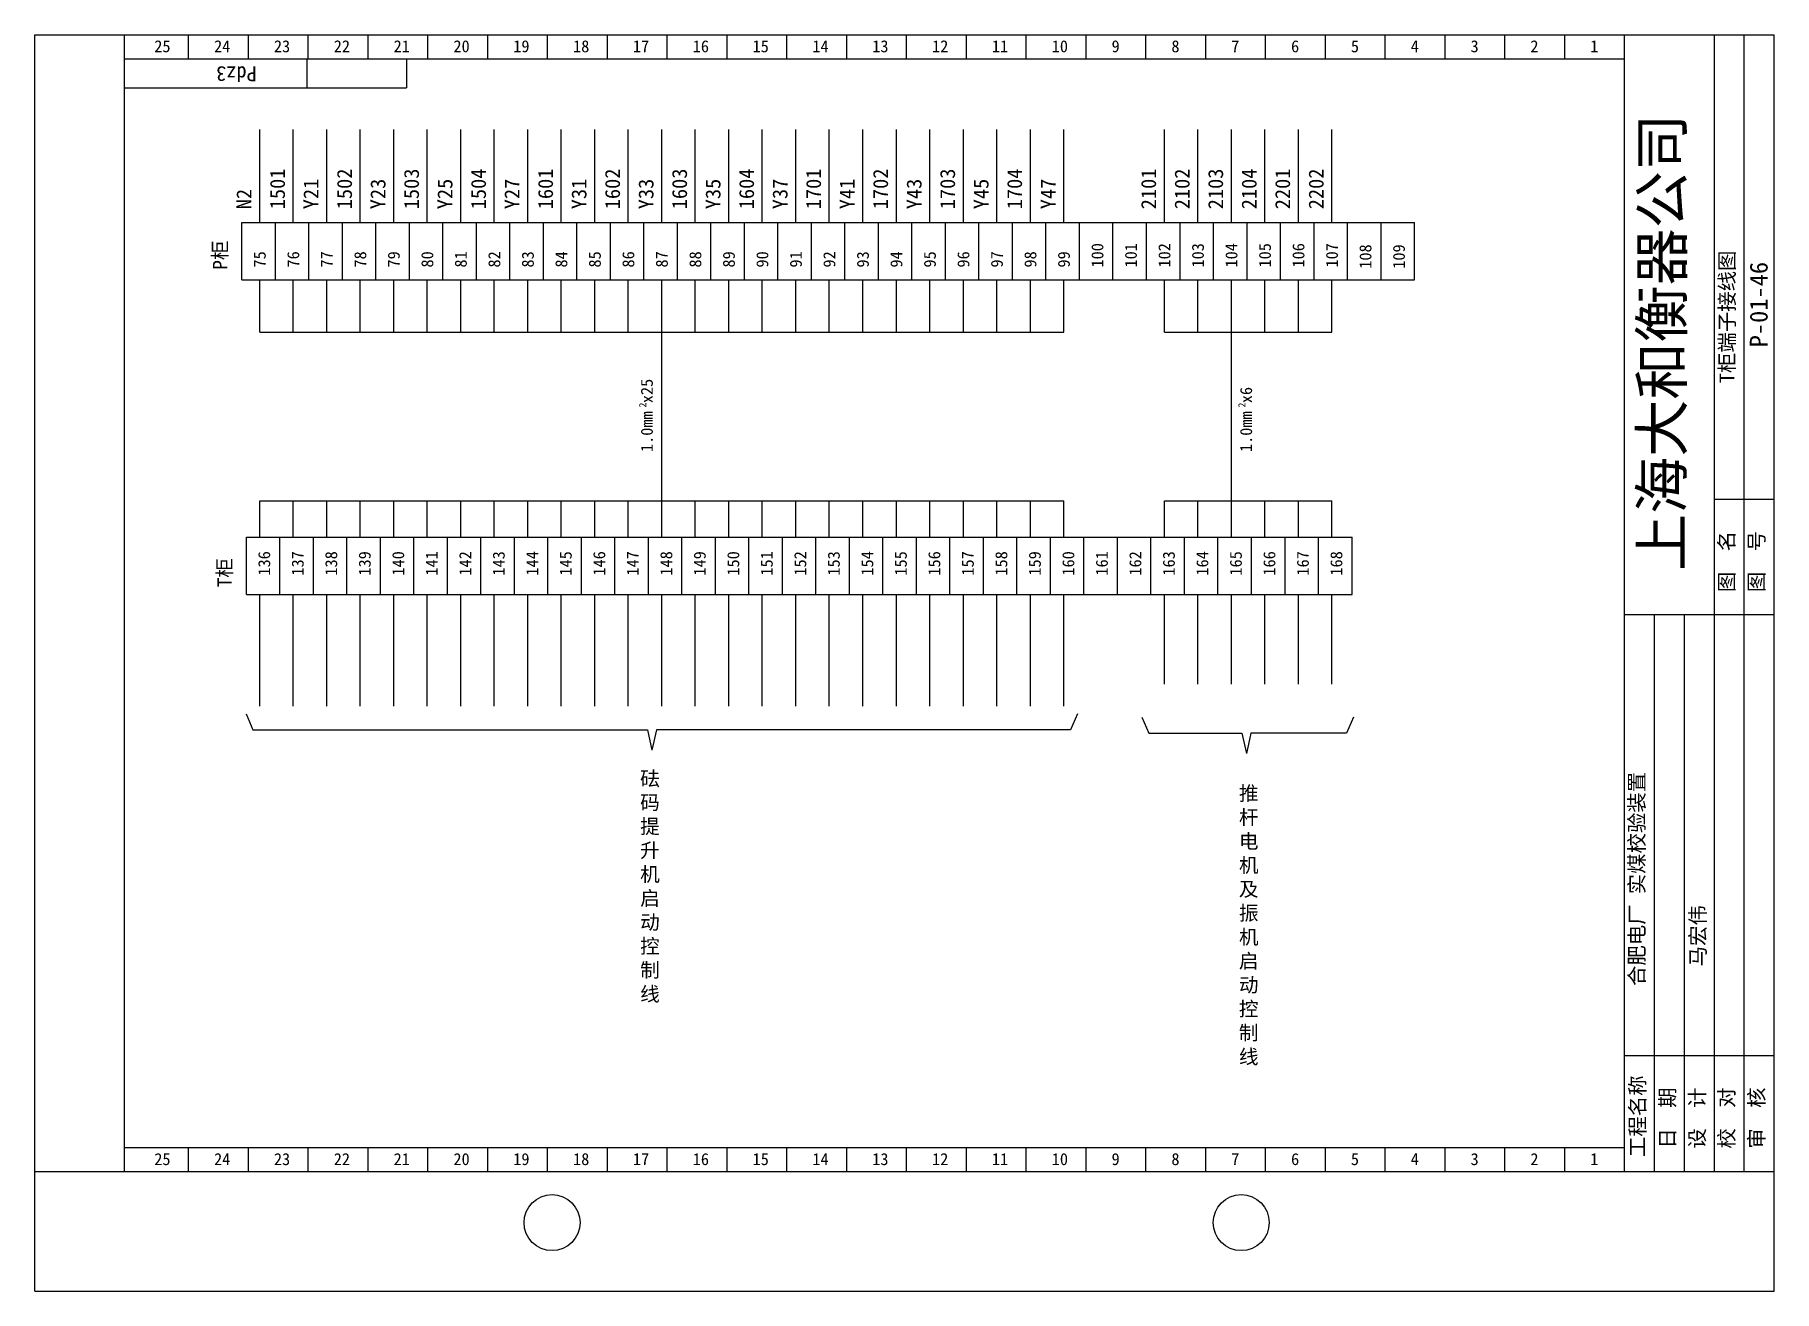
# Model space of a CAD drawing. Extents: x 435 to 726, y -17 to 193.
import ezdxf

# ---------------------------------------------------------------- set-up
doc = ezdxf.new("R2010")
doc.units = 0
doc.header["$LTSCALE"] = 0.5
doc.linetypes.add('DASHED2', pattern=[9.525, 6.35, -3.175])
doc.layers.get('0').update_dxf_attribs({"linetype": 'CONTINUOUS'})

# ---------------------------------------------------------------- blocks, each defined once
blk = doc.blocks.new('A$C1AB2001F')
at = {"insert": (0.75, 4), "char_height": 2.5, "width": 44.7874, "attachment_point": 1}
blk.add_mtext('\\f宋体|b0|i0|c134|p2;合肥电厂 实煤校验装置', dxfattribs=at)
blk = doc.blocks.new('A$C66194C3C')
at = {"ltscale": 0.5, "rotation": 90}
blk.add_blockref('A$C1AB2001F', (4.21, -0.69), dxfattribs=at)
blk = doc.blocks.new('A$C330944B9')
at = {"insert": (0.21, 3.58), "char_height": 2.5, "width": 20.5327, "attachment_point": 1}
blk.add_mtext('\\f宋体|b0|i0|c134|p2;马宏伟', dxfattribs=at)
blk = doc.blocks.new('A$C3A72386F')
at = {"linetype": 'DASHED2', "ltscale": 0.5}
blk.add_blockref('A$C330944B9', (0, 0), dxfattribs=at)
blk = doc.blocks.new('A$C3D6C37E8')
at = {"ltscale": 0.5, "rotation": 90}
blk.add_blockref('A$C3A72386F', (3.79, -0.16), dxfattribs=at)
at = {"insert": (5.09, 97.53), "char_height": 2.5, "width": 34.2099, "attachment_point": 1, "rotation": 90}
blk.add_mtext('\\f宋体|b0|i0|c134|p2;T柜端子接线图', dxfattribs=at)
blk = doc.blocks.new('A$C1C1613BD')
at = {"ltscale": 0.5}
blk.add_blockref('A$C3D6C37E8', (0, 0), dxfattribs=at)

msp = doc.modelspace()

# ---------------------------------------------------------------- linework, layer by layer
for p, q in [((434.94, -16.51), (434.94, 193.49)), ((434.94, 193.49), (725.66, 193.49)), ((449.94, 3.49), (449.94, 193.49)), ((449.94, 193.49), (700.66, 193.49)), ((460.66, 189.49), (460.66, 193.49)), ((470.66, 189.49), (470.66, 193.49)), ((480.66, 189.49), (480.66, 193.49)), ((490.66, 189.49), (490.66, 193.49)), ((500.66, 189.49), (500.66, 193.49)), ((510.66, 189.49), (510.66, 193.49)), ((520.66, 189.49), (520.66, 193.49)), ((530.66, 189.49), (530.66, 193.49)), ((540.66, 189.49), (540.66, 193.49)), ((550.66, 189.49), (550.66, 193.49)), ((560.66, 189.49), (560.66, 193.49)), ((570.66, 189.49), (570.66, 193.49)), ((580.66, 189.49), (580.66, 193.49)), ((590.66, 189.49), (590.66, 193.49)), ((600.66, 189.49), (600.66, 193.49)), ((610.66, 189.49), (610.66, 193.49)), ((620.66, 189.49), (620.66, 193.49)), ((630.66, 189.49), (630.66, 193.49)), ((640.66, 189.49), (640.66, 193.49)), ((650.66, 189.49), (650.66, 193.49)), ((660.66, 189.49), (660.66, 193.49)), ((670.66, 189.49), (670.66, 193.49)), ((680.66, 189.49), (680.66, 193.49)), ((690.66, 189.49), (690.66, 193.49)), ((700.66, 3.49), (700.66, 193.49)), ((715.66, 3.49), (715.66, 193.49)), ((720.66, 3.49), (720.66, 193.49)), ((725.66, -16.51), (725.66, 193.49)), ((449.94, 189.49), (700.66, 189.49)), ((480.4, 189.49), (480.4, 184.61)), ((497.08, 189.49), (497.08, 184.61)), ((449.94, 184.61), (497.08, 184.61)), ((715.66, 115.85), (725.66, 115.85)), ((700.66, 96.6), (725.66, 96.6)), ((705.66, 3.49), (705.66, 96.6)), ((710.66, 3.49), (710.66, 96.6)), ((700.66, 22.87), (725.66, 22.87)), ((449.94, 7.49), (700.66, 7.49)), ((460.66, 3.49), (460.66, 7.49)), ((470.66, 3.49), (470.66, 7.49)), ((480.66, 3.49), (480.66, 7.49)), ((490.66, 3.49), (490.66, 7.49)), ((500.66, 3.49), (500.66, 7.49)), ((510.66, 3.49), (510.66, 7.49)), ((520.66, 3.49), (520.66, 7.49)), ((530.66, 3.49), (530.66, 7.49)), ((540.66, 3.49), (540.66, 7.49)), ((550.66, 3.49), (550.66, 7.49)), ((560.66, 3.49), (560.66, 7.49)), ((570.66, 3.49), (570.66, 7.49)), ((580.66, 3.49), (580.66, 7.49)), ((590.66, 3.49), (590.66, 7.49)), ((600.66, 3.49), (600.66, 7.49)), ((610.66, 3.49), (610.66, 7.49)), ((620.66, 3.49), (620.66, 7.49)), ((630.66, 3.49), (630.66, 7.49)), ((640.66, 3.49), (640.66, 7.49)), ((650.66, 3.49), (650.66, 7.49)), ((660.66, 3.49), (660.66, 7.49)), ((670.66, 3.49), (670.66, 7.49)), ((680.66, 3.49), (680.66, 7.49)), ((690.66, 3.49), (690.66, 7.49)), ((434.94, 3.49), (725.66, 3.49)), ((434.94, -16.51), (725.66, -16.51))]:
    msp.add_line(p, q)
at = {"ltscale": 0.5}
for p, q in [((472.54, 162.1), (472.54, 177.68)), ((478.14, 162.1), (478.14, 177.68)), ((483.74, 162.1), (483.74, 177.68)), ((489.34, 162.1), (489.34, 177.68)), ((494.94, 162.1), (494.94, 177.68)), ((500.54, 162.1), (500.54, 177.68)), ((506.14, 162.1), (506.14, 177.68)), ((511.74, 162.1), (511.74, 177.68)), ((517.34, 162.1), (517.34, 177.68)), ((522.94, 162.1), (522.94, 177.68)), ((528.54, 162.1), (528.54, 177.68)), ((534.14, 162.1), (534.14, 177.68)), ((539.74, 162.1), (539.74, 177.68)), ((545.34, 162.1), (545.34, 177.68)), ((550.94, 162.1), (550.94, 177.68)), ((556.54, 162.1), (556.54, 177.68)), ((562.14, 162.1), (562.14, 177.68)), ((567.74, 162.1), (567.74, 177.68)), ((573.34, 162.1), (573.34, 177.68)), ((578.94, 162.1), (578.94, 177.68)), ((584.54, 162.1), (584.54, 177.68)), ((590.14, 162.1), (590.14, 177.68)), ((595.74, 162.1), (595.74, 177.68)), ((601.34, 162.1), (601.34, 177.68)), ((606.94, 162.1), (606.94, 177.68)), ((623.74, 162.1), (623.74, 177.68)), ((629.34, 162.1), (629.34, 177.68)), ((634.94, 162.1), (634.94, 177.68)), ((640.54, 162.1), (640.54, 177.68)), ((646.14, 162.1), (646.14, 177.68)), ((651.74, 162.1), (651.74, 177.68)), ((469.55, 152.52), (469.55, 162.1)), ((469.55, 162.1), (631.95, 162.1)), ((475.15, 152.52), (475.15, 162.1)), ((475.15, 162.1), (637.55, 162.1)), ((480.75, 162.1), (643.15, 162.1)), ((480.75, 152.52), (480.75, 162.1)), ((486.35, 162.1), (654.35, 162.1)), ((486.35, 152.52), (486.35, 162.1)), ((491.95, 152.52), (491.95, 162.1)), ((497.55, 152.52), (497.55, 162.1)), ((497.55, 162.1), (665.55, 162.1)), ((503.15, 152.52), (503.15, 162.1)), ((508.75, 152.52), (508.75, 162.1)), ((514.35, 152.52), (514.35, 162.1)), ((519.95, 152.52), (519.95, 162.1)), ((525.55, 152.52), (525.55, 162.1)), ((531.15, 152.52), (531.15, 162.1)), ((536.75, 152.52), (536.75, 162.1)), ((542.35, 152.52), (542.35, 162.1)), ((547.95, 152.52), (547.95, 162.1)), ((553.55, 152.52), (553.55, 162.1)), ((559.15, 152.52), (559.15, 162.1)), ((564.75, 152.52), (564.75, 162.1)), ((570.35, 152.52), (570.35, 162.1)), ((575.95, 152.52), (575.95, 162.1)), ((581.55, 152.52), (581.55, 162.1)), ((587.15, 152.52), (587.15, 162.1)), ((592.75, 152.52), (592.75, 162.1)), ((598.35, 152.52), (598.35, 162.1)), ((603.95, 152.52), (603.95, 162.1)), ((609.55, 152.52), (609.55, 162.1)), ((615.15, 152.52), (615.15, 162.1)), ((620.75, 152.52), (620.75, 162.1)), ((626.35, 152.52), (626.35, 162.1)), ((631.95, 152.52), (631.95, 162.1)), ((637.55, 152.52), (637.55, 162.1)), ((643.15, 152.52), (643.15, 162.1)), ((648.75, 152.52), (648.75, 162.1)), ((654.35, 152.52), (654.35, 162.1)), ((659.95, 152.52), (659.95, 162.1)), ((665.55, 152.52), (665.55, 162.1)), ((469.55, 152.52), (654.35, 152.52)), ((472.54, 143.77), (472.54, 152.45)), ((478.14, 143.77), (478.14, 152.45)), ((480.75, 152.52), (665.55, 152.52)), ((483.74, 143.77), (483.74, 152.45)), ((489.34, 143.77), (489.34, 152.45)), ((494.94, 143.77), (494.94, 152.45)), ((500.54, 143.77), (500.54, 152.45)), ((506.14, 143.77), (506.14, 152.45)), ((511.74, 143.77), (511.74, 152.45)), ((517.34, 143.77), (517.34, 152.45)), ((522.94, 143.77), (522.94, 152.45)), ((528.54, 143.77), (528.54, 152.45)), ((534.14, 143.77), (534.14, 152.45)), ((539.74, 109.51), (539.74, 152.45)), ((545.34, 143.77), (545.34, 152.45)), ((550.94, 143.77), (550.94, 152.45)), ((556.54, 143.77), (556.54, 152.45)), ((562.14, 143.77), (562.14, 152.45)), ((567.74, 143.77), (567.74, 152.45)), ((573.34, 143.77), (573.34, 152.45)), ((578.94, 143.77), (578.94, 152.45)), ((584.54, 143.77), (584.54, 152.45)), ((590.14, 143.77), (590.14, 152.45)), ((595.74, 143.77), (595.74, 152.45)), ((601.34, 143.77), (601.34, 152.45)), ((606.94, 143.77), (606.94, 152.45)), ((623.74, 143.77), (623.74, 152.45)), ((629.34, 143.77), (629.34, 152.45)), ((634.94, 109.51), (634.94, 152.45)), ((640.54, 143.77), (640.54, 152.45)), ((646.14, 143.77), (646.14, 152.45)), ((651.74, 143.77), (651.74, 152.45)), ((472.54, 143.77), (606.94, 143.77)), ((623.74, 143.77), (651.74, 143.77)), ((472.54, 115.61), (606.94, 115.61)), ((472.54, 109.51), (472.54, 115.61)), ((478.14, 109.51), (478.14, 115.61)), ((483.74, 109.51), (483.74, 115.61)), ((489.34, 109.51), (489.34, 115.61)), ((494.94, 109.51), (494.94, 115.61)), ((500.54, 109.51), (500.54, 115.61)), ((506.14, 109.51), (506.14, 115.61)), ((511.74, 109.51), (511.74, 115.61)), ((517.34, 109.51), (517.34, 115.61)), ((522.94, 109.51), (522.94, 115.61)), ((528.54, 109.51), (528.54, 115.61)), ((534.14, 109.51), (534.14, 115.61)), ((545.34, 109.51), (545.34, 115.61)), ((550.94, 109.51), (550.94, 115.61)), ((556.54, 109.51), (556.54, 115.61)), ((562.14, 109.51), (562.14, 115.61)), ((567.74, 109.51), (567.74, 115.61)), ((573.34, 109.51), (573.34, 115.61)), ((578.94, 109.51), (578.94, 115.61)), ((584.54, 109.51), (584.54, 115.61)), ((590.14, 109.51), (590.14, 115.61)), ((595.74, 109.51), (595.74, 115.61)), ((601.34, 109.51), (601.34, 115.61)), ((606.94, 109.51), (606.94, 115.61)), ((623.74, 115.61), (651.74, 115.61)), ((623.74, 109.51), (623.74, 115.61)), ((629.34, 109.51), (629.34, 115.61)), ((640.54, 109.51), (640.54, 115.61)), ((646.14, 109.51), (646.14, 115.61)), ((651.74, 109.51), (651.74, 115.61)), ((470.3, 99.92), (470.3, 109.51)), ((470.3, 109.51), (632.7, 109.51)), ((475.9, 99.92), (475.9, 109.51)), ((475.9, 109.51), (638.3, 109.51)), ((481.5, 99.92), (481.5, 109.51)), ((481.5, 109.51), (643.9, 109.51)), ((487.1, 99.92), (487.1, 109.51)), ((487.1, 109.51), (655.1, 109.51)), ((492.7, 99.92), (492.7, 109.51)), ((498.3, 99.92), (498.3, 109.51)), ((503.9, 99.92), (503.9, 109.51)), ((509.5, 99.92), (509.5, 109.51)), ((515.1, 99.92), (515.1, 109.51)), ((520.7, 99.92), (520.7, 109.51)), ((526.3, 99.92), (526.3, 109.51)), ((531.9, 99.92), (531.9, 109.51)), ((537.5, 99.92), (537.5, 109.51)), ((543.1, 99.92), (543.1, 109.51)), ((548.7, 99.92), (548.7, 109.51)), ((554.3, 99.92), (554.3, 109.51)), ((559.9, 99.92), (559.9, 109.51)), ((565.5, 99.92), (565.5, 109.51)), ((571.1, 99.92), (571.1, 109.51)), ((576.7, 99.92), (576.7, 109.51)), ((582.3, 99.92), (582.3, 109.51)), ((587.9, 99.92), (587.9, 109.51)), ((593.5, 99.92), (593.5, 109.51)), ((599.1, 99.92), (599.1, 109.51)), ((604.7, 99.92), (604.7, 109.51)), ((610.3, 99.92), (610.3, 109.51)), ((615.9, 99.92), (615.9, 109.51)), ((621.5, 99.92), (621.5, 109.51)), ((627.1, 99.92), (627.1, 109.51)), ((632.7, 99.92), (632.7, 109.51)), ((638.3, 99.92), (638.3, 109.51)), ((643.9, 99.92), (643.9, 109.51)), ((649.5, 99.92), (649.5, 109.51)), ((655.1, 99.92), (655.1, 109.51)), ((470.3, 99.92), (655.1, 99.92)), ((472.54, 81.28), (472.54, 99.92)), ((478.14, 81.28), (478.14, 99.92)), ((483.74, 81.28), (483.74, 99.92)), ((489.34, 81.28), (489.34, 99.92)), ((494.94, 81.28), (494.94, 99.92)), ((500.54, 81.28), (500.54, 99.92)), ((506.14, 81.28), (506.14, 99.92)), ((511.74, 81.28), (511.74, 99.92)), ((517.34, 81.28), (517.34, 99.92)), ((522.94, 81.28), (522.94, 99.92)), ((528.54, 81.28), (528.54, 99.92)), ((534.14, 81.28), (534.14, 99.92)), ((539.74, 81.28), (539.74, 99.92)), ((545.34, 81.28), (545.34, 99.92)), ((550.94, 81.28), (550.94, 99.92)), ((556.54, 81.28), (556.54, 99.92)), ((562.14, 81.28), (562.14, 99.92)), ((567.74, 81.28), (567.74, 99.92)), ((573.34, 81.28), (573.34, 99.92)), ((578.94, 81.28), (578.94, 99.92)), ((584.54, 81.28), (584.54, 99.92)), ((590.14, 81.28), (590.14, 99.92)), ((595.74, 81.28), (595.74, 99.92)), ((601.34, 81.28), (601.34, 99.92)), ((606.94, 81.28), (606.94, 99.92)), ((623.74, 84.98), (623.74, 99.92)), ((629.34, 84.98), (629.34, 99.92)), ((634.94, 84.98), (634.94, 99.92)), ((640.54, 84.98), (640.54, 99.92)), ((646.14, 84.98), (646.14, 99.92)), ((651.74, 84.98), (651.74, 99.92)), ((470.26, 79.98), (471.4, 77.32)), ((609.21, 79.98), (608.07, 77.32)), ((619.99, 79.45), (621.13, 76.79)), ((655.33, 79.45), (654.19, 76.79)), ((471.4, 77.32), (537.34, 77.32)), ((537.34, 77.32), (538.1, 73.9)), ((538.86, 77.32), (538.1, 73.9)), ((608.07, 77.32), (538.86, 77.32)), ((621.13, 76.79), (636.68, 76.79)), ((636.68, 76.79), (637.44, 73.38)), ((638.2, 76.79), (637.44, 73.38)), ((654.19, 76.79), (638.2, 76.79))]:
    msp.add_line(p, q, dxfattribs=at)
for centre in [(521.39, -5.05), (636.58, -5.05)]:
    msp.add_circle(centre, 4.68)

# ---------------------------------------------------------------- block references
for name, p in [('A$C1C1613BD', (711.43, 37.73)), ('A$C66194C3C', (701.24, 34.44))]:
    msp.add_blockref(name, p, dxfattribs=at)

# ---------------------------------------------------------------- texts
for s, insert, char_height, width, attachment_point in [('25', (454.91, 192.57), 2, 13.8727, 1), ('24', (464.91, 192.57), 2, 13.8727, 1), ('23', (474.91, 192.57), 2, 13.8727, 1), ('22', (484.91, 192.57), 2, 13.8727, 1), ('21', (494.91, 192.57), 2, 13.8727, 1), ('20', (504.91, 192.57), 2, 13.8727, 1), ('19', (514.91, 192.57), 2, 13.8727, 1), ('18', (524.91, 192.57), 2, 13.8727, 1), ('17', (534.91, 192.57), 2, 13.8727, 1), ('16', (544.91, 192.57), 2, 13.8727, 1), ('15', (554.91, 192.57), 2, 13.8727, 1), ('14', (564.91, 192.57), 2, 13.8727, 1), ('13', (574.91, 192.57), 2, 13.8727, 1), ('12', (584.91, 192.57), 2, 13.8727, 1), ('11', (594.91, 192.57), 2, 13.8727, 1), ('10', (604.91, 192.57), 2, 13.8727, 1), ('9', (614.91, 192.57), 2, 13.8727, 1), ('8', (624.91, 192.57), 2, 13.8727, 1), ('7', (634.91, 192.57), 2, 13.8727, 1), ('6', (644.91, 192.57), 2, 13.8727, 1), ('5', (654.91, 192.57), 2, 13.8727, 1), ('4', (664.91, 192.57), 2, 13.8727, 1), ('3', (674.91, 192.57), 2, 13.8727, 1), ('2', (684.91, 192.57), 2, 13.8727, 1), ('1', (694.91, 192.57), 2, 13.8727, 1), ('\\f宋体|b0|i0|c134|p2;砝码提升机启动控制线', (536.12, 51.05), 2.4, 0.3583, 4), ('\\f宋体|b0|i0|c134|p2;推杆电机\\P及振机\\P启动控制线', (636.2, 44.57), 2.4, 0.3583, 4), ('25', (454.91, 6.57), 2, 13.8727, 1), ('24', (464.91, 6.57), 2, 13.8727, 1), ('23', (474.91, 6.57), 2, 13.8727, 1), ('22', (484.91, 6.57), 2, 13.8727, 1), ('21', (494.91, 6.57), 2, 13.8727, 1), ('20', (504.91, 6.57), 2, 13.8727, 1), ('19', (514.91, 6.57), 2, 13.8727, 1), ('18', (524.91, 6.57), 2, 13.8727, 1), ('17', (534.91, 6.57), 2, 13.8727, 1), ('16', (544.91, 6.57), 2, 13.8727, 1), ('15', (554.91, 6.57), 2, 13.8727, 1), ('14', (564.91, 6.57), 2, 13.8727, 1), ('13', (574.91, 6.57), 2, 13.8727, 1), ('12', (584.91, 6.57), 2, 13.8727, 1), ('11', (594.91, 6.57), 2, 13.8727, 1), ('10', (604.91, 6.57), 2, 13.8727, 1), ('9', (614.91, 6.57), 2, 13.8727, 1), ('8', (624.91, 6.57), 2, 13.8727, 1), ('7', (634.91, 6.57), 2, 13.8727, 1), ('6', (644.91, 6.57), 2, 13.8727, 1), ('5', (654.91, 6.57), 2, 13.8727, 1), ('4', (664.91, 6.57), 2, 13.8727, 1), ('3', (674.91, 6.57), 2, 13.8727, 1), ('2', (684.91, 6.57), 2, 13.8727, 1), ('1', (694.91, 6.57), 2, 13.8727, 1)]:
    msp.add_mtext(s, dxfattribs=dict(insert=insert, char_height=char_height, width=width, attachment_point=attachment_point))
at = {"ltscale": 0.5, "insert": (472.05, 185.71), "char_height": 2.5, "width": 19.7563, "attachment_point": 1, "rotation": 180}
msp.add_mtext('Pdz3', dxfattribs=at)
at = {"attachment_point": 1, "rotation": 90}
for s, insert, char_height, width in [('\\f宋体|b0|i0|c134|p2;上海大和衡器公司', (703.37, 103.86), 7, 127.4816), ('1501', (474.25, 164.33), 2.5, 13.8727), ('Y21', (479.85, 164.33), 2.5, 13.8727), ('1502', (485.45, 164.33), 2.5, 13.8727), ('Y23', (491.05, 164.33), 2.5, 13.8727), ('1503', (496.65, 164.33), 2.5, 13.8727), ('Y25', (502.25, 164.33), 2.5, 13.8727), ('1504', (507.85, 164.33), 2.5, 13.8727), ('Y27', (513.45, 164.33), 2.5, 13.8727), ('1601', (519.05, 164.33), 2.5, 13.8727), ('Y31', (524.65, 164.33), 2.5, 13.8727), ('1602', (530.25, 164.33), 2.5, 13.8727), ('Y33', (535.85, 164.33), 2.5, 13.8727), ('1603', (541.45, 164.33), 2.5, 13.8727), ('Y35', (547.05, 164.33), 2.5, 13.8727), ('1604', (552.65, 164.33), 2.5, 13.8727), ('Y37', (558.25, 164.33), 2.5, 13.8727), ('1701', (563.85, 164.33), 2.5, 13.8727), ('Y41', (569.45, 164.33), 2.5, 13.8727), ('1702', (575.05, 164.33), 2.5, 13.8727), ('Y43', (580.65, 164.33), 2.5, 13.8727), ('1703', (586.25, 164.33), 2.5, 13.8727), ('Y45', (591.85, 164.33), 2.5, 13.8727), ('1704', (597.45, 164.33), 2.5, 13.8727), ('Y47', (603.05, 164.33), 2.5, 13.8727), ('2101', (619.85, 164.33), 2.5, 13.8727), ('2102', (625.45, 164.33), 2.5, 13.8727), ('2103', (631.05, 164.33), 2.5, 13.8727), ('2104', (636.65, 164.33), 2.5, 13.8727), ('2201', (642.25, 164.33), 2.5, 13.8727), ('2202', (647.85, 164.33), 2.5, 13.8727), ('N2', (468.65, 164.33), 2.5, 13.8727), ('\\f宋体|b0|i0|c134|p2;P柜', (464.71, 154.2), 2.4, 5.7759), ('75', (471.54, 154.59), 2, 11.0982), ('76', (477.14, 154.59), 2, 11.0982), ('77', (482.74, 154.59), 2, 11.0982), ('78', (488.34, 154.59), 2, 11.0982), ('79', (493.94, 154.59), 2, 11.0982), ('80', (499.54, 154.59), 2, 11.0982), ('81', (505.14, 154.59), 2, 11.0982), ('82', (510.74, 154.59), 2, 11.0982), ('83', (516.34, 154.59), 2, 11.0982), ('84', (521.94, 154.59), 2, 11.0982), ('85', (527.54, 154.59), 2, 11.0982), ('86', (533.14, 154.59), 2, 11.0982), ('87', (538.74, 154.59), 2, 11.0982), ('88', (544.34, 154.59), 2, 11.0982), ('89', (549.94, 154.59), 2, 11.0982), ('90', (555.54, 154.59), 2, 11.0982), ('91', (561.14, 154.59), 2, 11.0982), ('92', (566.74, 154.59), 2, 11.0982), ('93', (572.34, 154.59), 2, 11.0982), ('94', (577.94, 154.59), 2, 11.0982), ('95', (583.54, 154.59), 2, 11.0982), ('96', (589.14, 154.59), 2, 11.0982), ('97', (594.74, 154.59), 2, 11.0982), ('98', (600.34, 154.59), 2, 11.0982), ('99', (605.94, 154.59), 2, 11.0982), ('100', (611.54, 154.59), 2, 11.0982), ('101', (617.14, 154.59), 2, 11.0982), ('102', (622.74, 154.59), 2, 11.0982), ('103', (628.34, 154.59), 2, 11.0982), ('104', (633.94, 154.59), 2, 11.0982), ('105', (639.54, 154.59), 2, 11.0982), ('106', (645.14, 154.59), 2, 11.0982), ('107', (650.74, 154.59), 2, 11.0982), ('108', (656.34, 154.39), 2, 11.0982), ('109', (661.94, 154.39), 2, 11.0982), ('P-01-46', (721.57, 141.25), 3, 13.8727), ('1.0mm x25', (536.24, 123.75), 2, 17.8232), ('1.0mm x6', (636.39, 123.75), 2, 17.8232), ('2', (535.94, 131.19), 1.2, 2.3617), ('2', (636.09, 131.19), 1.2, 2.3617), ('\\f宋体|b0|i0|c134|p2;图  名', (716.46, 100.34), 2.5, 20.5327), ('\\f宋体|b0|i0|c134|p2;图  号', (721.46, 100.34), 2.5, 20.5327), ('\\f宋体|b0|i0|c134|p2;T柜', (465.45, 101.14), 2.4, 5.7759), ('136', (472.28, 103.1), 2, 11.0982), ('137', (477.88, 103.1), 2, 11.0982), ('138', (483.48, 103.1), 2, 11.0982), ('139', (489.08, 103.1), 2, 11.0982), ('140', (494.68, 103.1), 2, 11.0982), ('141', (500.28, 103.1), 2, 11.0982), ('142', (505.88, 103.1), 2, 11.0982), ('143', (511.48, 103.1), 2, 11.0982), ('144', (517.08, 103.1), 2, 11.0982), ('145', (522.68, 103.1), 2, 11.0982), ('146', (528.28, 103.1), 2, 11.0982), ('147', (533.88, 103.1), 2, 11.0982), ('148', (539.48, 103.1), 2, 11.0982), ('149', (545.08, 103.1), 2, 11.0982), ('150', (550.68, 103.1), 2, 11.0982), ('151', (556.28, 103.1), 2, 11.0982), ('152', (561.88, 103.1), 2, 11.0982), ('153', (567.48, 103.1), 2, 11.0982), ('154', (573.08, 103.1), 2, 11.0982), ('155', (578.68, 103.1), 2, 11.0982), ('156', (584.28, 103.1), 2, 11.0982), ('157', (589.88, 103.1), 2, 11.0982), ('158', (595.48, 103.1), 2, 11.0982), ('159', (601.08, 103.1), 2, 11.0982), ('160', (606.68, 103.1), 2, 11.0982), ('161', (612.28, 103.1), 2, 11.0982), ('162', (617.88, 103.1), 2, 11.0982), ('163', (623.48, 103.1), 2, 11.0982), ('164', (629.08, 103.1), 2, 11.0982), ('165', (634.68, 103.1), 2, 11.0982), ('166', (640.28, 103.1), 2, 11.0982), ('167', (645.88, 103.1), 2, 11.0982), ('168', (651.48, 103.1), 2, 11.0982), ('\\f宋体|b0|i0|c134|p2;工程名称', (701.56, 5.92), 2.5, 20.5327), ('\\f宋体|b0|i0|c134|p2;日  期', (706.56, 7.33), 2.5, 20.5327), ('\\f宋体|b0|i0|c134|p2;设  计', (711.53, 7.33), 2.5, 20.5327), ('\\f宋体|b0|i0|c134|p2;校  对', (716.46, 7.33), 2.5, 20.5327), ('\\f宋体|b0|i0|c134|p2;审  核', (721.46, 7.33), 2.5, 20.5327)]:
    msp.add_mtext(s, dxfattribs=dict(at, insert=insert, char_height=char_height, width=width))

doc.saveas('drawing.dxf')
